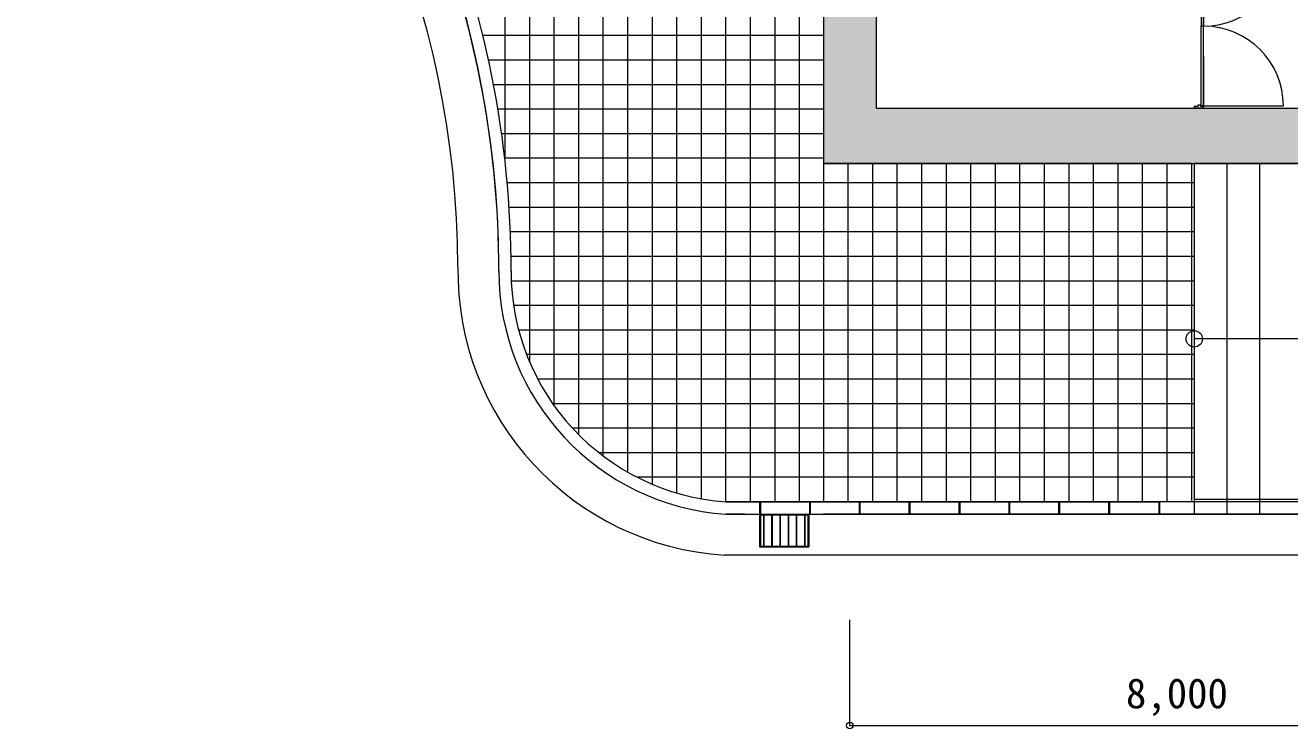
# Model space of a CAD drawing. Units: millimetres at full size, sheet at 1:200; details may follow other scales. Extents: x -96239 to 62349, y -170536 to 17264.
# Drawn here: x -51299 to -35839, y -106155 to -97555 of the extents above; entities that cross this region are included whole.
import ezdxf
from ezdxf.enums import TextEntityAlignment as Align

# ---------------------------------------------------------------- set-up
doc = ezdxf.new("R2010")
doc.units = ezdxf.units.MM
doc.header["$LTSCALE"] = 200
doc.header["$PDMODE"] = 32
doc.header["$PDSIZE"] = 80
for name, color, linetype, lineweight in [('0-1_躯体', 7, 'Continuous', 9), ('0-2_建具', 7, 'Continuous', 9), ('0-3_仕上', 4, 'Continuous', 5), ('0-6_寸法', 4, 'Continuous', 5), ('0-9_外景', 7, 'Continuous', 9), ('0-C_タイル・側溝', 7, 'Continuous', 9)]:
    doc.layers.add(name, color=color, linetype=linetype, lineweight=lineweight)
doc.styles.add('ＭＳ ゴシック', font='')
doc.styles.get('ＭＳ ゴシック').set_extended_font_data('MS Gothic')

msp = doc.modelspace()

# ---------------------------------------------------------------- linework, layer by layer
at = {"layer": '0-1_躯体'}
for p, q in [((-41541.1, -85826.2), (-41541.1, -99246.2)), ((-40891.1, -98566.2), (-40891.1, -90241.2)), ((-36891.1, -98222.5), (-36891.1, -90241.2)), ((-36891.1, -97935.8), (-36891.1, -98566.2)), ((-40891.1, -98566.2), (-32836.1, -98566.2)), ((-41541.1, -99246.2), (-32836.1, -99246.2)), ((-34136.1, -103531.2), (-41541.1, -103531.2))]:
    msp.add_line(p, q, dxfattribs=at)
at = {"layer": '0-1_躯体', "color": 9}
for points in [[(-40891.1, -86566.2), (-41541.1, -86566.2), (-40891.1, -99246.2), (-41541.1, -99246.2)], [(-32836.1, -98566.2), (-41541.1, -98566.2), (-32836.1, -99246.2), (-41541.1, -99246.2)]]:
    msp.add_solid(points, dxfattribs=at)
at = {"layer": '0-2_建具'}
for p, q in [((-36921.1, -96591.2), (-36921.1, -97571.2)), ((-36891.1, -96591.2), (-36891.1, -97571.2)), ((-36921.1, -98541.2), (-36921.1, -97561.2)), ((-36891.1, -97566.2), (-36921.1, -97566.2)), ((-36891.1, -98541.2), (-36891.1, -97561.2)), ((-36891.1, -97596.2), (-36891.1, -97576.2)), ((-37006.1, -98546.2), (-37006.1, -98566.2)), ((-36891.1, -98566.2), (-37006.1, -98566.2)), ((-36926.1, -98531.2), (-36961.1, -98531.2)), ((-36891.1, -98541.2), (-36921.1, -98541.2)), ((-36891.1, -98566.2), (-36891.1, -98546.2)), ((-34606.1, -99246.2), (-37006.1, -99246.2)), ((-37006.1, -99246.2), (-37006.1, -103531.2)), ((-36606.1, -99246.2), (-36606.1, -103531.2)), ((-36206.1, -99246.2), (-36206.1, -103531.2)), ((-34894.9, -101388.7), (-37006.1, -101388.7)), ((-34606.1, -103531.2), (-37006.1, -103531.2))]:
    msp.add_line(p, q, dxfattribs=at)
at = {"layer": '0-2_建具', "color": 4, "lineweight": 5}
msp.add_line((-36891.1, -98541.2), (-35916.1, -98541.2), dxfattribs=at)
at = {"layer": '0-2_建具'}
for points in [[(-36961.1, -98531.2), (-36961.1, -98546.2), (-37006.1, -98546.2)], [(-36891.1, -98546.2), (-36926.1, -98546.2), (-36926.1, -98531.2)]]:
    msp.add_lwpolyline(points, dxfattribs=at)
msp.add_circle((-37006.1, -101388.7), 100, dxfattribs=at)
at = {"layer": '0-2_建具', "color": 4, "lineweight": 5}
for centre, start, end in [((-36891.1, -96591.2), 270, 0), ((-36891.1, -98541.2), 0, 90)]:
    msp.add_arc(centre, 975, start, end, dxfattribs=at)
at = {"layer": '0-3_仕上'}
for p, q in [((-37041.1, -99246.2), (-41541.1, -99246.2)), ((-41541.1, -99246.2), (-41541.1, -103381.2)), ((-41241.1, -99246.2), (-41241.1, -103381.2)), ((-40941.1, -99246.2), (-40941.1, -103381.2)), ((-40641.1, -99246.2), (-40641.1, -103381.2)), ((-40341.1, -99246.2), (-40341.1, -103381.2)), ((-40041.1, -99246.2), (-40041.1, -103381.2)), ((-39741.1, -99246.2), (-39741.1, -103381.2)), ((-39441.1, -99246.2), (-39441.1, -103381.2)), ((-39141.1, -99246.2), (-39141.1, -103381.2)), ((-38841.1, -99246.2), (-38841.1, -103381.2)), ((-38541.1, -99246.2), (-38541.1, -103381.2)), ((-38241.1, -99246.2), (-38241.1, -103381.2)), ((-37941.1, -99246.2), (-37941.1, -103381.2)), ((-37641.1, -99246.2), (-37641.1, -103381.2)), ((-37341.1, -99246.2), (-37341.1, -103381.2)), ((-37041.1, -99246.2), (-37041.1, -103366.2)), ((-37016.3, -99481.2), (-41541.1, -99481.2)), ((-37016.3, -99781.2), (-41541.1, -99781.2)), ((-37016.3, -100081.2), (-41541.1, -100081.2)), ((-37016.3, -100381.2), (-41541.1, -100381.2)), ((-37016.3, -100681.2), (-41541.1, -100681.2)), ((-37016.3, -100981.2), (-41541.1, -100981.2)), ((-37016.3, -101281.2), (-41541.1, -101281.2)), ((-37016.3, -101581.2), (-41541.1, -101581.2)), ((-37016.3, -101881.2), (-41541.1, -101881.2)), ((-37016.3, -102181.2), (-41541.1, -102181.2)), ((-37016.3, -102481.2), (-41541.1, -102481.2)), ((-37016.3, -102781.2), (-41541.1, -102781.2)), ((-37016.3, -103081.2), (-41541.1, -103081.2)), ((-37006.1, -103381.2), (-41541.1, -103381.2))]:
    msp.add_line(p, q, dxfattribs=at)
at = {"layer": '0-3_仕上', "color": 7, "lineweight": 9}
for p, q in [((-34355.2, -103351.2), (-37006.1, -103351.2)), ((-34355.2, -103381.2), (-37006.1, -103381.2))]:
    msp.add_line(p, q, dxfattribs=at)
at = {"layer": '0-6_寸法'}
for q in [(-41216.1, -104824.5), (-33216.1, -106114.7)]:
    msp.add_line((-41216.1, -106114.7), q, dxfattribs=at)
msp.add_point((-41216.1, -106114.7), dxfattribs=at)
at = {"layer": '0-9_外景'}
for p, q in [((-42728.4, -103381.2), (-42507.2, -103381.2)), ((-42507.2, -103381.2), (-42507.1, -103381.2)), ((-42507.2, -103381.2), (-42497.1, -103381.2)), ((-42497.1, -103381.2), (-41897.1, -103381.2)), ((-42320.6, -103381.2), (-42320.6, -103531.2)), ((-42320.6, -103381.2), (-42320.5, -103381.2)), ((-42320.6, -103381.2), (-42310.5, -103381.2)), ((-42320.5, -103381.2), (-42320.5, -103531.2)), ((-42310.5, -103381.2), (-42310.5, -103531.2)), ((-42310.5, -103381.2), (-41710.5, -103381.2)), ((-41710.5, -103381.2), (-41710.5, -103531.2)), ((-41710.5, -103381.2), (-41710.4, -103381.2)), ((-41710.5, -103381.2), (-41700.4, -103381.2)), ((-41710.4, -103381.2), (-41710.4, -103531.2)), ((-41700.4, -103381.2), (-41700.4, -103531.2)), ((-41700.4, -103381.2), (-37439.8, -103381.2)), ((-41100.4, -103531.2), (-41100.4, -103381.2)), ((-41100.3, -103531.2), (-41100.3, -103381.2)), ((-41090.3, -103531.2), (-41090.3, -103381.2)), ((-40490.3, -103531.2), (-40490.3, -103381.2)), ((-40490.2, -103531.2), (-40490.2, -103381.2)), ((-40480.2, -103531.2), (-40480.2, -103381.2)), ((-39880.2, -103531.2), (-39880.2, -103381.2)), ((-39880, -103531.2), (-39880, -103381.2)), ((-39870, -103531.2), (-39870, -103381.2)), ((-39270, -103531.2), (-39270, -103381.2)), ((-39260, -103531.2), (-39260, -103381.2)), ((-38660, -103531.2), (-38660, -103381.2)), ((-38659.9, -103531.2), (-38659.9, -103381.2)), ((-38649.9, -103531.2), (-38649.9, -103381.2)), ((-38049.9, -103531.2), (-38049.9, -103381.2)), ((-38049.8, -103531.2), (-38049.8, -103381.2)), ((-38039.8, -103531.2), (-38039.8, -103381.2)), ((-37439.8, -103381.2), (-37439.8, -103531.2)), ((-37439.8, -103381.2), (-37439.7, -103381.2)), ((-37439.8, -103381.2), (-37429.7, -103381.2)), ((-37439.7, -103381.2), (-37439.7, -103531.2)), ((-37429.7, -103381.2), (-37429.7, -103531.2)), ((-42507.2, -103531.2), (-42733.5, -103531.2)), ((-42507.1, -103531.2), (-42497.1, -103531.2)), ((-42497.1, -103531.2), (-41897.1, -103531.2)), ((-41897, -103531.2), (-41887, -103531.2)), ((-41887, -103531.2), (-41287, -103531.2)), ((-41286.9, -103531.2), (-41276.9, -103531.2)), ((-41276.9, -103531.2), (-40676.9, -103531.2)), ((-40676.7, -103531.2), (-40666.7, -103531.2)), ((-40666.7, -103531.2), (-40066.7, -103531.2)), ((-40066.6, -103531.2), (-40056.6, -103531.2)), ((-40056.6, -103531.2), (-39456.6, -103531.2)), ((-39456.5, -103531.2), (-39446.5, -103531.2)), ((-39446.5, -103531.2), (-38846.5, -103531.2)), ((-38846.5, -103531.2), (-38836.5, -103531.2)), ((-38836.5, -103531.2), (-38236.5, -103531.2)), ((-38236.4, -103531.2), (-38226.4, -103531.2)), ((-38226.4, -103531.2), (-37626.4, -103531.2)), ((-37626.3, -103531.2), (-37616.3, -103531.2)), ((-37616.3, -103531.2), (-37016.3, -103531.2)), ((-37016.1, -103531.2), (-37006.1, -103531.2))]:
    msp.add_line(p, q, dxfattribs=at)
for centre, radius, start, end in [((-57533.8, -100556.2), 12175, 359.95413, 90), ((-57533.8, -100556.2), 12025, 359.95413, 90), ((-42534.4, -100562.8), 2975, 179.86339, 266.16305), ((-42534.4, -100562.8), 2825, 179.86339, 266.06246)]:
    msp.add_arc(centre, radius, start, end, dxfattribs=at)
at = {"layer": '0-C_タイル・側溝', "color": 4, "lineweight": 5}
for p, q in [((-45436.1, -90481.2), (-45436.1, -99181.2)), ((-45136.1, -90481.2), (-45136.1, -101663.5)), ((-44836.1, -90481.2), (-44836.1, -102200.7)), ((-44536.1, -90481.2), (-44536.1, -102556.2)), ((-44236.1, -90481.2), (-44236.1, -102817.8)), ((-43936.1, -90481.2), (-43936.1, -103015.5)), ((-43636.1, -90481.2), (-43636.1, -103164.1)), ((-43036.1, -90481.2), (-43036.1, -103342.9)), ((-42736.1, -90481.2), (-42736.1, -103381.2)), ((-42436.1, -90481.2), (-42436.1, -103381.2)), ((-42136.1, -90481.2), (-42136.1, -103381.2)), ((-41836.1, -90481.2), (-41836.1, -103381.2)), ((-41541.1, -90481.2), (-41541.1, -103381.2)), ((-41541.1, -97681.2), (-45703.2, -97681.2)), ((-41541.1, -97981.2), (-45634.3, -97981.2)), ((-41541.1, -98281.2), (-45573.3, -98281.2)), ((-41541.1, -98581.2), (-45520.1, -98581.2)), ((-41541.1, -98881.2), (-45474.6, -98881.2)), ((-41541.1, -99181.2), (-45436.1, -99181.2)), ((-41541.1, -99481.2), (-45406.4, -99481.2)), ((-41541.1, -99781.2), (-45383.5, -99781.2)), ((-41541.1, -100081.2), (-45368.1, -100081.2)), ((-41541.1, -100381.2), (-45360.1, -100381.2)), ((-41541.1, -100681.2), (-45356.9, -100681.2)), ((-41541.1, -100981.2), (-45331.1, -100981.2)), ((-41541.1, -101281.2), (-45266.5, -101281.2)), ((-41541.1, -101581.2), (-45169.5, -101581.2)), ((-41541.1, -101881.2), (-45032.9, -101881.2)), ((-41541.1, -102181.2), (-44849.9, -102181.2)), ((-41541.1, -102481.2), (-44608.2, -102481.2)), ((-41541.1, -102781.2), (-44283.6, -102781.2)), ((-41541.1, -103081.2), (-43814.5, -103081.2)), ((-41541.1, -103381.2), (-42736.1, -103381.2)), ((-42320.6, -103531.2), (-41720.6, -103531.2)), ((-42315.6, -103536.2), (-42315.6, -103926.2)), ((-42315.6, -103536.2), (-41725.6, -103536.2)), ((-42310.6, -103541.2), (-42310.6, -103921.2)), ((-42310.6, -103541.2), (-41757.9, -103541.2)), ((-42273.1, -103541.2), (-42273.1, -103921.2)), ((-42268.1, -103541.2), (-42268.1, -103921.2)), ((-42173.1, -103541.2), (-42173.1, -103921.2)), ((-42168.1, -103541.2), (-42168.1, -103921.2)), ((-42073.1, -103541.2), (-42073.1, -103921.2)), ((-42068.1, -103541.2), (-42068.1, -103921.2)), ((-41973.1, -103541.2), (-41973.1, -103921.2)), ((-41968.1, -103541.2), (-41968.1, -103921.2)), ((-41873.1, -103541.2), (-41873.1, -103921.2)), ((-41868.1, -103541.2), (-41868.1, -103921.2)), ((-41773.1, -103541.2), (-41773.1, -103921.2)), ((-41768.1, -103541.2), (-41730.6, -103541.2)), ((-41768.1, -103541.2), (-41768.1, -103921.2)), ((-41730.6, -103541.2), (-41730.6, -103921.2)), ((-41725.6, -103536.2), (-41725.6, -103926.2)), ((-41720.6, -103531.2), (-41720.6, -103931.2)), ((-42315.6, -103926.2), (-41725.6, -103926.2)), ((-42310.6, -103921.2), (-41753.7, -103921.2)), ((-41768.1, -103921.2), (-41730.6, -103921.2))]:
    msp.add_line(p, q, dxfattribs=at)
at = {"layer": '0-C_タイル・側溝'}
for p, q in [((-42733.5, -103531.2), (-24046.1, -103531.2)), ((-23846.1, -104031.2), (-42749.6, -104031.2))]:
    msp.add_line(p, q, dxfattribs=at)
at = {"layer": '0-C_タイル・側溝', "color": 4, "lineweight": 5}
for points in [[(-43336.1, -90481.2), (-43336.1, -103169.1), (-43336.1, -103267.3)], [(-42320.6, -103531.2), (-42320.6, -103931.2), (-41720.6, -103931.2)]]:
    msp.add_lwpolyline(points, dxfattribs=at)
at = {"layer": '0-C_タイル・側溝'}
for centre, radius, start, end in [((-57533.8, -100556.2), 12025, 0.24544, 90), ((-57533.8, -100556.2), 11525, 0.24544, 90), ((-42534.4, -100562.8), 3475, 179.07599, 266.4499), ((-42534.4, -100562.8), 2975, 179.86339, 266.16305)]:
    msp.add_arc(centre, radius, start, end, dxfattribs=at)

# ---------------------------------------------------------------- texts
at = {"layer": '0-6_寸法', "style": 'ＭＳ ゴシック'}
msp.add_text('8,000', height=366.6, dxfattribs=at).set_placement((-37841.1, -106014.7), align=Align.BOTTOM_LEFT)

doc.saveas('drawing.dxf')
